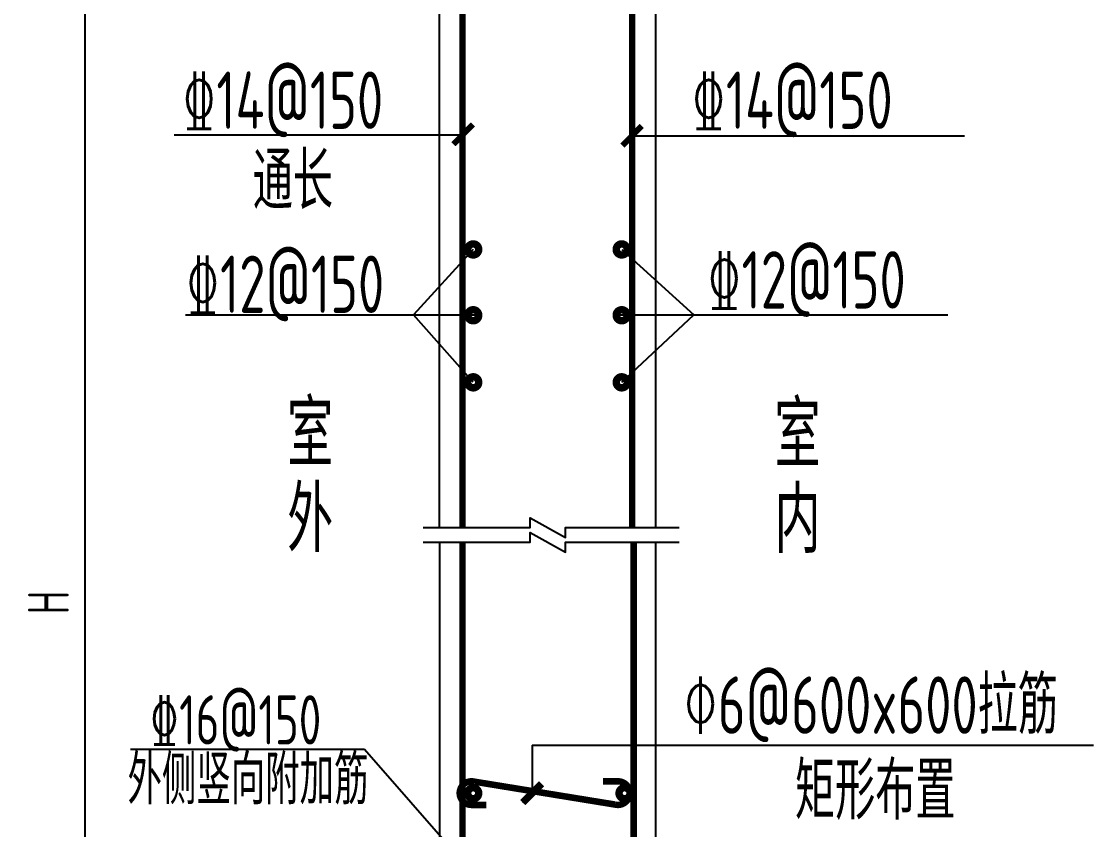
# Model space of a CAD drawing. Extents: x 393367 to 3005760, y 4998 to 826018.
# Drawn here: x 2408633 to 2415172, y 571801 to 576732 of the extents above; entities that cross this region are included whole.
import ezdxf

# ---------------------------------------------------------------- set-up
doc = ezdxf.new("R2010")
doc.units = 0
doc.header["$LTSCALE"] = 1000
doc.linetypes.add('CONTINOUS', pattern=[0])
doc.linetypes.add('DASHED', pattern=[0.75, 0.5, -0.25])
doc.layers.get('0').update_dxf_attribs({"linetype": 'CONTINUOUS'})
doc.layers.get('Defpoints').update_dxf_attribs({"linetype": 'CONTINUOUS'})
for name, color, linetype in [('DIM', 3, 'CONTINUOUS'), ('中粗1', 4, 'CONTINUOUS'), ('墙', 3, 'CONTINUOUS'), ('标注', 142, 'CONTINUOUS'), ('结构', 7, 'DASHED'), ('说明文字', 7, 'CONTINUOUS')]:
    doc.layers.add(name, color=color, linetype=linetype)
doc.layers.add('REIN', color=1, linetype='CONTINUOUS', lineweight=18)
doc.styles.add('TSSD_Dimension', font='Tssdeng.shx', dxfattribs={"width": 0.7, "bigfont": 'hztxt.shx'})
doc.styles.add('TSSD_Rein', font='Tssdeng.shx', dxfattribs={"width": 0.7, "bigfont": 'hztxt.shx'})
doc.dimstyles.new('TSSD_100_100$0', dxfattribs={"dimtxt": 250, "dimasz": 100, "dimexe": 100, "dimexo": 250, "dimgap": 100, "dimtad": 1, "dimdec": 0, "dimzin": 0, "dimdsep": 46, "dimtxsty": 'TSSD_Rein', "dimblk": 'ARCHTICK', "dimcen": 0, "dimdle": 100, "dimclrt": 7, "dimadec": 0, "dimazin": 0, "dimtfac": 1, "dimtdec": 0, "dimtix": 1, "dimtmove": 2, "dimatfit": 3, "dimldrblk": '_tsdbk', "dimfxl": 1, "dimtolj": 1, "dimtzin": 0, "dimarcsym": 0})

# ---------------------------------------------------------------- blocks, each defined once
blk = doc.blocks.new('_ArchTick')
at = {"color": 0, "linetype": 'ByBlock', "const_width": 0.4}
blk.add_lwpolyline([(-0.5, -0.5), (0.5, 0.5)], dxfattribs=at)
blk = doc.blocks.new('*D3633')
at = {"layer": 'Defpoints', "color": 0}
for p in [(2409021.7, 578770.9), (2411240.2, 578770.9), (2410476.3, 567601.6)]:
    blk.add_point(p, dxfattribs=at)
at = {"layer": 'DIM', "color": 0, "lineweight": -2}
for p, q in [((2409021.7, 567501.6), (2409021.7, 578870.9)), ((2410990.2, 578770.9), (2408921.7, 578770.9)), ((2410226.3, 567601.6), (2408921.7, 567601.6))]:
    blk.add_line(p, q, dxfattribs=at)
at = {"layer": 'DIM', "color": 0, "lineweight": -2, "xscale": 100, "yscale": 100, "zscale": 100}
for p, rotation in [((2409021.7, 578770.9), 90), ((2409021.7, 567601.6), 270)]:
    blk.add_blockref('_ArchTick', p, dxfattribs=dict(at, rotation=rotation))
at = {"layer": 'DIM', "color": 7, "insert": (2408796.7, 573186.3), "char_height": 250, "attachment_point": 5, "rotation": 90, "style": 'TSSD_Rein'}
blk.add_mtext('\\A1;H', dxfattribs=at)
blk = doc.blocks.new('_tsdbk')
blk.add_line((-1, 0), (0, 0))
at = {"const_width": 0.5}
blk.add_lwpolyline([(-0.7, -0.7), (0.7, 0.7)], dxfattribs=at)

msp = doc.modelspace()

# ---------------------------------------------------------------- linework, layer by layer
at = {"layer": 'DIM', "const_width": 45}
msp.add_lwpolyline([(2411805.29739, 572080.70055), (2411690.74598, 571966.14914)], dxfattribs=at)
at = {"layer": 'REIN', "linetype": 'ByBlock', "const_width": 40}
for points in [[(2412141.93504, 578566.49534), (2412237.39455, 578661.95485), (2411367.60679, 578661.95485, 0.4142135624), (2411322.60674, 578616.9548), (2411322.60674, 573643.62897)], [(2412357.50708, 573643.62897), (2412357.50708, 578489.17665, -0.4142135624), (2412402.50713, 578534.1767), (2413050.68865, 578534.1767), (2412955.22914, 578457.98329)], [(2412180.86731, 572095.42492), (2412270.8674, 572095.42492, -1.1350509937), (2412252.86738, 571953.71108), (2411395.92177, 572093.13862, 1.1350509937), (2411377.92176, 571951.42477), (2411467.92185, 571951.42477)]]:
    msp.add_lwpolyline(points, format="xyb", dxfattribs=at)
at = {"layer": 'REIN', "linetype": 'ByBlock', "const_width": 67.2}
for points in [[(2411388.23352, 575363.4603, 1), (2411388.23352, 575318.10025, 1)], [(2412294.10932, 575363.4603, 1), (2412294.10932, 575318.10025, 1)], [(2411388.23352, 574961.82757, 1), (2411388.23352, 574916.46752, 1)], [(2412294.10932, 574961.82757, 1), (2412294.10932, 574916.46752, 1)], [(2411388.23352, 574552.57167, 1), (2411388.23352, 574507.21162, 1)], [(2412294.10932, 574552.57167, 1), (2412294.10932, 574507.21162, 1)], [(2411388.23352, 572045.33776, 1), (2411388.23352, 571999.97771, 1)], [(2412311.46515, 572045.33776, 1), (2412311.46515, 571999.97771, 1)]]:
    msp.add_lwpolyline(points, format="xyb", close=True, dxfattribs=at)
at = {"layer": 'REIN', "elevation": 0}
for points in [[(2411322.60674, 573553.62888, 40, 40, 0), (2411322.60674, 573375.84839, 40, 40, 0), (2411322.60674, 565636.86446, 30, 30, 0), (2410999.26706, 565636.86446, 30, 30, 0)], [(2412367.50708, 573553.62888, 40, 40, 0), (2412367.50708, 573286.62653, 40, 40, 0), (2412367.50708, 565650.4184, 30, 30, 0), (2412717.97501, 565650.4184, 30, 30, 0)]]:
    msp.add_lwpolyline(points, format="xyseb", dxfattribs=at)
at = {"layer": '中粗1', "linetype": 'ByBlock'}
for p, q in [((2411183.03653, 573643.62897), (2411183.03653, 578770.89523)), ((2412502.80128, 573643.62897), (2412502.80128, 578176.18883)), ((2411183.03653, 573553.62888), (2411183.03653, 567601.62085)), ((2412502.51759, 567601.62085), (2412502.51759, 573553.62888))]:
    msp.add_line(p, q, dxfattribs=at)
at = {"layer": '墙'}
for p, q in [((2411388.23352, 575340.78028), (2411024.32865, 574941.58798)), ((2412294.10932, 575340.78028), (2412734.69826, 574941.58798)), ((2409633.06559, 574941.58798), (2411408.59578, 574941.58798)), ((2411388.23352, 574529.89164), (2411024.32865, 574941.58798)), ((2412285.50701, 574941.58798), (2414283.8356, 574941.58798)), ((2412294.10932, 574529.89164), (2412734.69826, 574941.58798))]:
    msp.add_line(p, q, dxfattribs=at)
at = {"layer": '标注', "linetype": 'CONTINOUS'}
for p, q in [((2411322.60674, 576038.69432), (2409564.38795, 576038.69432)), ((2412353.17962, 576034.34119), (2414384.07163, 576034.34119)), ((2409297.07734, 572290.67376), (2410725.70901, 572290.67376)), ((2410725.70901, 572290.67376), (2411499.74586, 571405.85816)), ((2411748.02169, 572314.98022), (2415172.06346, 572314.98022)), ((2411748.02169, 572314.98022), (2411748.02169, 572023.42485)), ((2411690.74598, 571966.14914), (2411805.29739, 572080.70055))]:
    msp.add_line(p, q, dxfattribs=at)
at = {"layer": '标注', "linetype": 'CONTINOUS', "const_width": 36}
for points in [[(2411268.13648, 575982.70159), (2411385.73194, 576103.58391)], [(2412298.70935, 575973.90003), (2412416.30481, 576094.78235)]]:
    msp.add_lwpolyline(points, dxfattribs=at)
at = {"layer": '结构', "linetype": 'CONTINOUS'}
for points in [[(2411083.04411, 573643.62897), (2411736.43891, 573643.62897), (2411736.43891, 573703.62903), (2411950.25467, 573583.62891), (2411950.25467, 573643.62897), (2412643.92588, 573643.62897)], [(2411083.04411, 573553.62888), (2411736.43891, 573553.62888), (2411736.43891, 573613.62894), (2411950.25467, 573493.62882), (2411950.25467, 573553.62888), (2412643.92588, 573553.62888)]]:
    msp.add_lwpolyline(points, dxfattribs=at)

# ---------------------------------------------------------------- texts
at = {"layer": '说明文字', "color": 0, "style": 'TSSD_Dimension', "width": 0.7}
for s, height, p in [('%%13214@150', 350, (2409611.97174, 576076.48278)), ('%%13214@150', 350, (2412719.57843, 576076.48278)), ('通长', 350, (2410043.52822, 575583.90763)), ('\x8412@150', 350, (2409634.27351, 574953.16619)), ('\x8412@150', 350, (2412815.26294, 574979.99861)), ('室', 400, (2410253.82737, 574018.15739)), ('室', 400, (2413226.40365, 574012.22625)), ('外', 400, (2410253.82737, 573494.80241)), ('内', 400, (2413226.40365, 573488.87126)), ('\x826@600x600拉筋', 350, (2412670.57353, 572385.54843)), ('%%13216@150', 300, (2409414.95719, 572320.43228)), ('外侧竖向附加筋', 300, (2409279.58293, 571955.02903)), ('矩形布置', 350, (2413350.59752, 571862.28558))]:
    msp.add_text(s, height=height, dxfattribs=at).set_placement(p)

# ---------------------------------------------------------------- dimensions: what is measured, and where the dimension line sits
at = {"layer": 'DIM'}
dim = msp.add_linear_dim(base=(2409021.73245, 578770.89523, 0), p1=(2410476.26637, 567601.62085, 0), p2=(2411240.15756, 578770.89523, 0), angle=90, text='H', dimstyle='TSSD_100_100$0', dxfattribs=at)
dim.commit()
dim.dimension.update_dxf_attribs({"geometry": '*D3633', "text_midpoint": (2408796.73245, 573186.25804, 0)})

doc.saveas('drawing.dxf')
